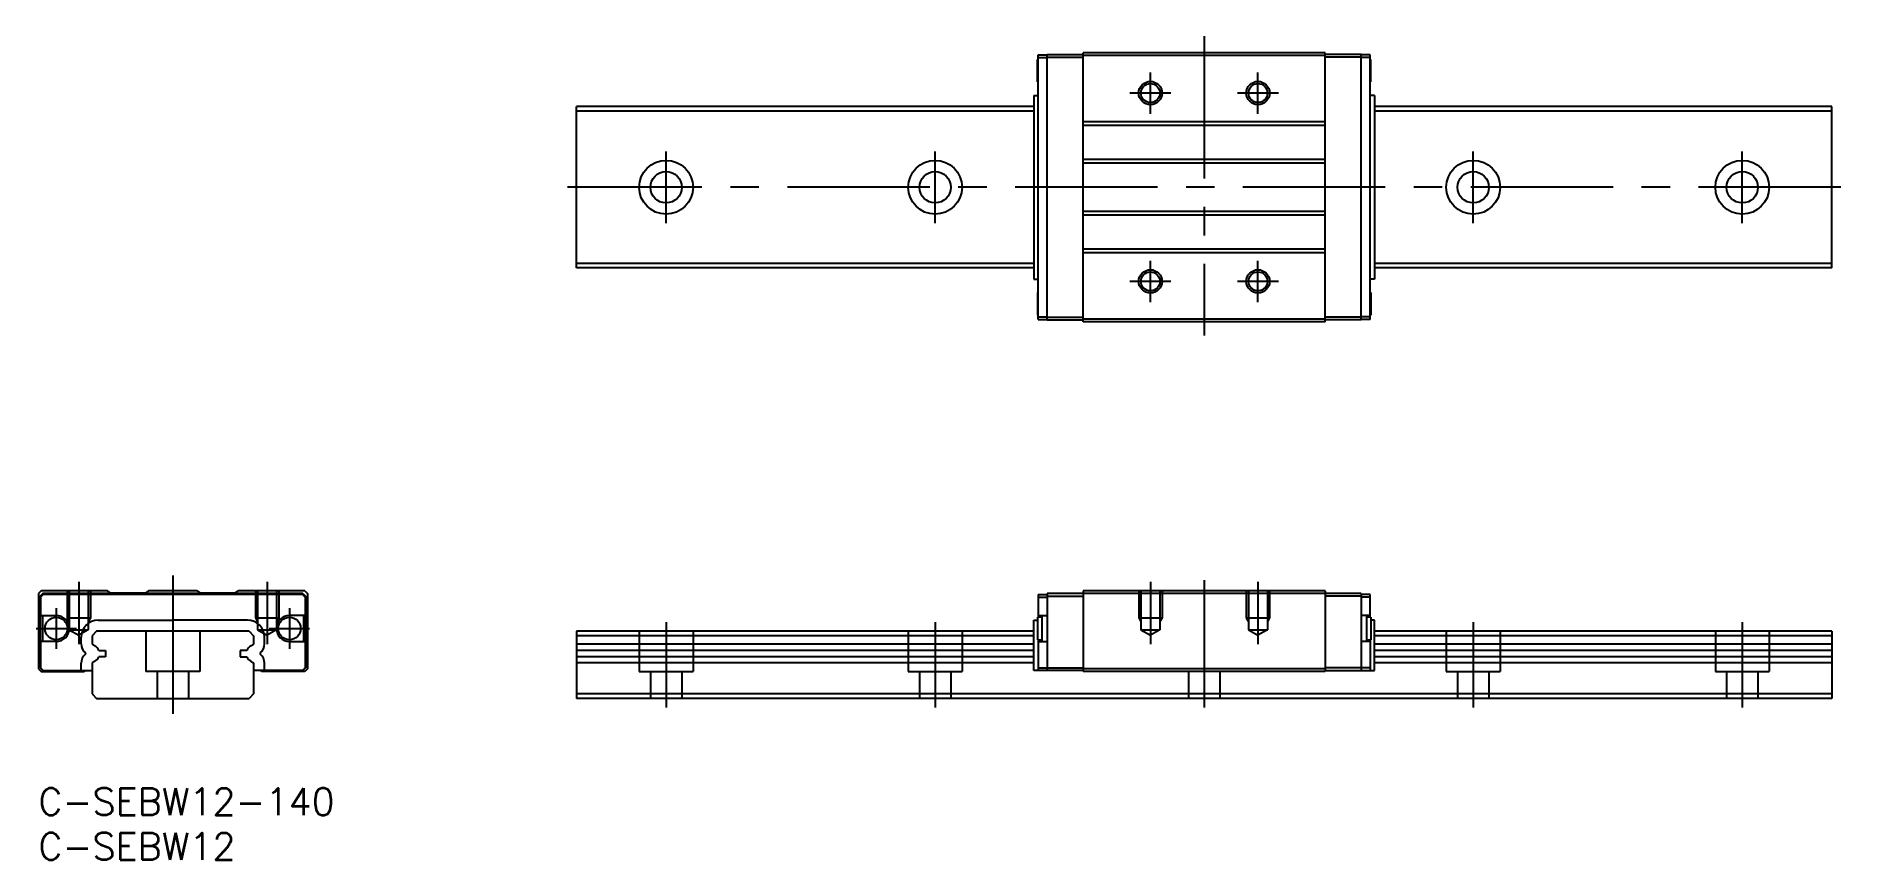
# Model space of a CAD drawing. Extents: x 0 to 201, y -8 to 84.
import ezdxf

# ---------------------------------------------------------------- set-up
doc = ezdxf.new("R2010")
doc.units = 0
doc.header["$LTSCALE"] = 0.5
doc.linetypes.add('CENTER', pattern=[50.8, 31.75, -6.35, 6.35, -6.35])
doc.linetypes.add('DASHED', pattern=[19.05, 12.7, -6.35])
for name, color, linetype in [('MSM_CENTER', 1, 'CENTER'), ('MSM_CONTINUOUS', 7, 'CONTINUOUS'), ('MSM_DASHED', 4, 'DASHED'), ('MSM_NARROW', 5, 'CONTINUOUS'), ('MSM_PART_NUMBER', 7, 'CONTINUOUS')]:
    doc.layers.add(name, color=color, linetype=linetype)
doc.styles.get("Standard").update_dxf_attribs({"font": 'txt.shx', "height": 1, "bigfont": 'bigfont.shx'})

# ---------------------------------------------------------------- blocks, each defined once
blk = doc.blocks.new('*U46')
at = {"layer": 'MSM_PART_NUMBER'}
blk.add_text('C-SEBW12-140', height=3, dxfattribs=at).set_placement((0, -3))
blk = doc.blocks.new('*U47')
at = {"layer": 'MSM_PART_NUMBER'}
blk.add_text('C-SEBW12', height=3, dxfattribs=at).set_placement((0, -8))

msp = doc.modelspace()

# ---------------------------------------------------------------- linework, layer by layer
at = {"layer": 'MSM_CENTER'}
for p, q in [((130, 83.85), (130, 50.46)), ((124, 75.2), (124, 79.8)), ((136, 75.2), (136, 79.8)), ((126.3, 77.5), (121.7, 77.5)), ((138.3, 77.5), (133.7, 77.5)), ((70, 63), (70, 71)), ((100, 63), (100, 71)), ((160, 63), (160, 71)), ((190, 63), (190, 71)), ((201, 67), (59, 67)), ((124, 54.2), (124, 58.8)), ((136, 54.2), (136, 58.8)), ((126.3, 56.5), (121.7, 56.5)), ((138.3, 56.5), (133.7, 56.5)), ((4.5, 23), (4.5, 16.04)), ((15, 23.7), (15, 8.29)), ((25.5, 23), (25.5, 16.04)), ((124, 23), (124, 16.04)), ((130, 23.2), (130, 9)), ((136, 23), (136, 16.04)), ((2, 20.05), (2, 15.55)), ((28, 20.05), (28, 15.55)), ((70, 18.5), (70, 9)), ((100, 18.5), (100, 9)), ((160, 18.5), (160, 9)), ((190, 18.5), (190, 9)), ((-0.25, 17.8), (4.25, 17.8)), ((25.75, 17.8), (30.25, 17.8))]:
    msp.add_line(p, q, dxfattribs=at)
at = {"layer": 'MSM_CONTINUOUS'}
for p, q in [((111.5, 81.25), (111.4, 81.25)), ((111.4, 78.75), (111.4, 81.25)), ((111.5, 52.25), (111.5, 81.75)), ((111.5, 81.75), (112.5, 81.75)), ((111.5, 81.45), (112.5, 81.45)), ((112.5, 52.2), (112.5, 81.8)), ((112.5, 81.8), (116.5, 81.8)), ((112.5, 81.5), (116.5, 81.5)), ((143.5, 82), (116.5, 82)), ((116.5, 52), (116.5, 82)), ((143.5, 81.7), (116.5, 81.7)), ((143.5, 52), (143.5, 82)), ((147.5, 81.8), (143.5, 81.8)), ((147.5, 81.5), (143.5, 81.5)), ((147.5, 52.2), (147.5, 81.8)), ((148.5, 81.75), (147.5, 81.75)), ((148.5, 81.45), (147.5, 81.45)), ((148.5, 52.25), (148.5, 81.75)), ((148.6, 81.25), (148.5, 81.25)), ((148.6, 78.75), (148.6, 81.25)), ((111.4, 78.75), (111.5, 78.75)), ((148.5, 78.75), (148.6, 78.75)), ((111, 77.23), (111, 56.77)), ((111, 77.23), (111.5, 77.23)), ((149, 77.23), (148.5, 77.23)), ((149, 77.23), (149, 56.77)), ((60, 58), (60, 76)), ((111, 76), (60, 76)), ((111, 75.5), (60, 75.5)), ((200, 76), (149, 76)), ((200, 76), (149, 76)), ((200, 75.5), (149, 75.5)), ((200, 75.5), (149, 75.5)), ((200, 58), (200, 76)), ((143.5, 74.3), (116.5, 74.3)), ((143.5, 73.9), (116.5, 73.9)), ((143.5, 70.1), (116.5, 70.1)), ((143.5, 69.7), (116.5, 69.7)), ((143.5, 64.3), (116.5, 64.3)), ((143.5, 63.9), (116.5, 63.9)), ((111, 58.5), (60, 58.5)), ((143.5, 60.1), (116.5, 60.1)), ((143.5, 59.7), (116.5, 59.7)), ((200, 58.5), (149, 58.5)), ((200, 58.5), (149, 58.5)), ((111, 58), (60, 58)), ((111, 56.77), (111.5, 56.77)), ((149, 56.77), (148.5, 56.77)), ((200, 58), (149, 58)), ((200, 58), (149, 58)), ((111.4, 55.25), (111.4, 52.75)), ((111.5, 55.25), (111.4, 55.25)), ((148.6, 55.25), (148.5, 55.25)), ((148.6, 55.25), (148.6, 52.75)), ((111.4, 52.75), (111.5, 52.75)), ((111.5, 52.55), (112.5, 52.55)), ((112.5, 52.5), (116.5, 52.5)), ((147.5, 52.5), (143.5, 52.5)), ((148.5, 52.55), (147.5, 52.55)), ((148.5, 52.75), (148.6, 52.75)), ((111.5, 52.25), (112.5, 52.25)), ((112.5, 52.2), (116.5, 52.2)), ((143.5, 52.3), (116.5, 52.3)), ((143.5, 52), (116.5, 52)), ((147.5, 52.2), (143.5, 52.2)), ((148.5, 52.25), (147.5, 52.25)), ((0.3, 22), (0, 21.7)), ((0, 21.7), (0, 13.3)), ((0.5, 21.7), (0.2, 21.4)), ((0.2, 21.4), (0.2, 13.4)), ((0.55, 21.6), (0.25, 21.3)), ((0.25, 21.3), (0.25, 19.25)), ((7.7, 22), (0.3, 22)), ((29.5, 21.7), (0.5, 21.7)), ((29.45, 21.6), (0.55, 21.6)), ((8.1, 21.75), (7.7, 22)), ((11.9, 21.75), (8.1, 21.75)), ((12.3, 22), (11.9, 21.75)), ((17.7, 22), (12.3, 22)), ((17.7, 22), (18.1, 21.75)), ((21.9, 21.75), (18.1, 21.75)), ((21.9, 21.75), (22.3, 22)), ((29.7, 22), (22.3, 22)), ((29.45, 21.6), (29.75, 21.3)), ((29.5, 21.7), (29.8, 21.4)), ((29.7, 22), (30, 21.7)), ((29.75, 21.3), (29.75, 19.25)), ((29.8, 21.4), (29.8, 13.4)), ((30, 21.7), (30, 13.3)), ((111.5, 21.6), (112.5, 21.6)), ((111.5, 21.6), (111.5, 19.05)), ((111.5, 21.3), (112.5, 21.3)), ((147.5, 21.7), (112.5, 21.7)), ((112.5, 21.7), (112.5, 13.1)), ((112.5, 21.4), (116.5, 21.4)), ((143.5, 22), (116.5, 22)), ((116.5, 22), (116.5, 13)), ((143.5, 22), (143.5, 13)), ((147.5, 21.4), (143.5, 21.4)), ((147.5, 21.7), (147.5, 13.1)), ((148.5, 21.6), (147.5, 21.6)), ((148.5, 21.3), (147.5, 21.3)), ((148.5, 19.05), (148.5, 21.6)), ((0.25, 19.25), (2, 19.25)), ((0.45, 19.25), (0.45, 16.35)), ((6.67, 18.73), (15, 18.73)), ((23.33, 18.73), (15, 18.73)), ((29.75, 19.25), (28, 19.25)), ((29.55, 19.25), (29.55, 16.35)), ((111, 18.73), (111.4, 18.73)), ((111, 13.1), (111, 18.73)), ((111.9, 19.05), (111.4, 19.05)), ((111.4, 19.05), (111.4, 16.55)), ((111.5, 19.25), (112.5, 19.25)), ((111.9, 19.25), (111.9, 16.35)), ((148.5, 19.25), (147.5, 19.25)), ((148.1, 19.25), (148.1, 16.35)), ((148.6, 19.05), (148.1, 19.05)), ((148.6, 19.05), (148.6, 16.55)), ((149, 18.73), (148.6, 18.73)), ((149, 13.1), (149, 18.73)), ((2, 16.35), (0.25, 16.35)), ((0.25, 16.35), (0.25, 13.4)), ((4.77, 16.08), (4.77, 16.83)), ((6.5, 17.5), (6, 17)), ((6, 17), (6, 16.04)), ((23.5, 17.5), (6.5, 17.5)), ((23.5, 17.5), (24, 17)), ((24, 17), (24, 16.04)), ((25.23, 16.08), (25.23, 16.83)), ((28, 16.35), (29.75, 16.35)), ((29.75, 16.35), (29.75, 13.4)), ((111, 17.5), (60, 17.5)), ((60, 17.5), (60, 10)), ((111, 17), (60, 17)), ((111.4, 16.55), (111.9, 16.55)), ((111.5, 16.55), (111.5, 13.1)), ((111.5, 16.35), (112.5, 16.35)), ((148.5, 16.35), (147.5, 16.35)), ((148.1, 16.55), (148.6, 16.55)), ((148.5, 16.55), (148.5, 13.1)), ((200, 17.5), (149, 17.5)), ((200, 17), (149, 17)), ((200, 17.5), (200, 10)), ((6, 16.04), (6.28, 15.88)), ((6.28, 14.12), (6, 13.96)), ((6.75, 15.35), (7.5, 15.35)), ((7.5, 14.65), (6.75, 14.65)), ((7.5, 15.35), (7.5, 14.65)), ((22.5, 15.35), (22.5, 14.65)), ((23.25, 15.35), (22.5, 15.35)), ((22.5, 14.65), (23.25, 14.65)), ((24, 16.04), (23.72, 15.88)), ((23.72, 14.12), (24, 13.96)), ((111, 16.04), (60, 16.04)), ((111, 15.35), (60, 15.35)), ((111, 14.65), (60, 14.65)), ((200, 16.04), (149, 16.04)), ((200, 15.35), (149, 15.35)), ((200, 14.65), (149, 14.65)), ((0, 13.3), (0.3, 13)), ((0.2, 13.4), (0.5, 13.1)), ((0.25, 13.4), (0.55, 13.1)), ((0.3, 13), (5.1, 13)), ((0.5, 13.1), (6, 13.1)), ((4.77, 13.1), (4.77, 13.92)), ((5.1, 13), (5.2, 13.1)), ((6, 13.96), (6, 10.5)), ((24, 13.96), (24, 10.5)), ((29.5, 13.1), (24, 13.1)), ((24.9, 13), (24.8, 13.1)), ((29.7, 13), (24.9, 13)), ((25.23, 13.1), (25.23, 13.92)), ((29.75, 13.4), (29.45, 13.1)), ((29.8, 13.4), (29.5, 13.1)), ((30, 13.3), (29.7, 13)), ((111, 13.96), (60, 13.96)), ((116.5, 13.1), (111, 13.1)), ((111.5, 13.4), (116.5, 13.4)), ((143.5, 13.3), (116.5, 13.3)), ((143.5, 13), (116.5, 13)), ((148.5, 13.4), (143.5, 13.4)), ((143.5, 13.1), (149, 13.1)), ((200, 13.96), (149, 13.96)), ((6, 10.5), (6.5, 10)), ((24, 10.5), (23.5, 10)), ((200, 10.5), (60, 10.5)), ((6.5, 10), (23.5, 10)), ((200, 10), (60, 10))]:
    msp.add_line(p, q, dxfattribs=at)
for centre, radius in [((124, 77.5), 1.06), ((136, 77.5), 1.06), ((70, 67), 3), ((70, 67), 1.75), ((100, 67), 3), ((100, 67), 1.75), ((160, 67), 3), ((160, 67), 1.75), ((190, 67), 3), ((190, 67), 1.75), ((124, 56.5), 1.06), ((136, 56.5), 1.06), ((2, 17.8), 1.25), ((28, 17.8), 1.25)]:
    msp.add_circle(centre, radius, dxfattribs=at)
for centre, radius, start, end in [((2, 17.8), 1.45, 270, 90), ((6.67, 16.83), 1.9, 90.0008, 179.9992), ((23.33, 16.83), 1.9, 0.0008, 89.9992), ((28, 17.8), 1.45, 90, 270), ((6.07, 16.08), 1.3, 180, 230.7296), ((6.07, 13.92), 1.3, 129.2704, 180), ((5.18, 15), 0.1, 309.2698, 50.7302), ((5.73, 14.93), 1.1, 22.4464, 60), ((5.73, 15.07), 1.1, 300, 337.5536), ((24.27, 14.93), 1.1, 120, 157.5536), ((24.27, 15.07), 1.1, 202.4464, 240), ((24.82, 15), 0.1, 129.2698, 230.7302), ((23.93, 16.08), 1.3, 309.2704, 360), ((23.93, 13.92), 1.3, 0, 50.7296)]:
    msp.add_arc(centre, radius, start, end, dxfattribs=at)
at = {"layer": 'MSM_DASHED'}
for p, q in [((3.2, 22), (3.2, 19)), ((3.44, 22), (3.44, 17.65)), ((5.56, 22), (5.56, 17.65)), ((5.8, 22), (5.8, 19)), ((24.2, 22), (24.2, 19)), ((24.44, 22), (24.44, 17.65)), ((26.56, 22), (26.56, 17.65)), ((26.8, 22), (26.8, 19)), ((122.7, 22), (122.7, 19)), ((122.94, 22), (122.94, 17.65)), ((125.06, 22), (125.06, 17.65)), ((125.3, 22), (125.3, 19)), ((134.7, 22), (134.7, 19)), ((134.94, 22), (134.94, 17.65)), ((137.06, 22), (137.06, 17.65)), ((137.3, 22), (137.3, 19)), ((3.2, 19), (5.8, 19)), ((3.2, 19), (3.44, 18.58)), ((5.8, 19), (5.56, 18.58)), ((24.2, 19), (26.8, 19)), ((24.2, 19), (24.44, 18.58)), ((26.8, 19), (26.56, 18.58)), ((122.7, 19), (125.3, 19)), ((122.7, 19), (122.94, 18.58)), ((125.3, 19), (125.06, 18.58)), ((134.7, 19), (137.3, 19)), ((134.7, 19), (134.94, 18.58)), ((137.3, 19), (137.06, 18.58)), ((3.44, 17.65), (5.56, 17.65)), ((3.44, 17.65), (4.5, 17.04)), ((5.56, 17.65), (4.5, 17.04)), ((12, 17.5), (12, 13)), ((18, 17.5), (18, 13)), ((24.44, 17.65), (26.56, 17.65)), ((24.44, 17.65), (25.5, 17.04)), ((26.56, 17.65), (25.5, 17.04)), ((67, 17.5), (67, 13)), ((73, 17.5), (73, 13)), ((97, 17.5), (97, 13)), ((103, 17.5), (103, 13)), ((122.94, 17.65), (125.06, 17.65)), ((122.94, 17.65), (124, 17.04)), ((125.06, 17.65), (124, 17.04)), ((134.94, 17.65), (137.06, 17.65)), ((134.94, 17.65), (136, 17.04)), ((137.06, 17.65), (136, 17.04)), ((157, 17.5), (157, 13)), ((163, 17.5), (163, 13)), ((187, 17.5), (187, 13)), ((193, 17.5), (193, 13)), ((18, 13), (12, 13)), ((13.25, 13), (13.25, 10)), ((16.75, 13), (16.75, 10)), ((67, 13), (73, 13)), ((68.25, 13), (68.25, 10)), ((71.75, 13), (71.75, 10)), ((97, 13), (103, 13)), ((98.25, 13), (98.25, 10)), ((101.75, 13), (101.75, 10)), ((128.25, 13), (128.25, 10)), ((131.75, 13), (131.75, 10)), ((157, 13), (163, 13)), ((158.25, 13), (158.25, 10)), ((161.75, 13), (161.75, 10)), ((187, 13), (193, 13)), ((188.25, 13), (188.25, 10)), ((191.75, 13), (191.75, 10))]:
    msp.add_line(p, q, dxfattribs=at)
at = {"layer": 'MSM_NARROW'}
for centre in [(124, 77.5), (136, 77.5), (124, 56.5), (136, 56.5)]:
    msp.add_circle(centre, 1.3, dxfattribs=at)

# ---------------------------------------------------------------- block references
at = {"layer": 'MSM_CONTINUOUS'}
for name in ['*U46', '*U47']:
    msp.add_blockref(name, (0, 0), dxfattribs=at)

doc.saveas('drawing.dxf')
